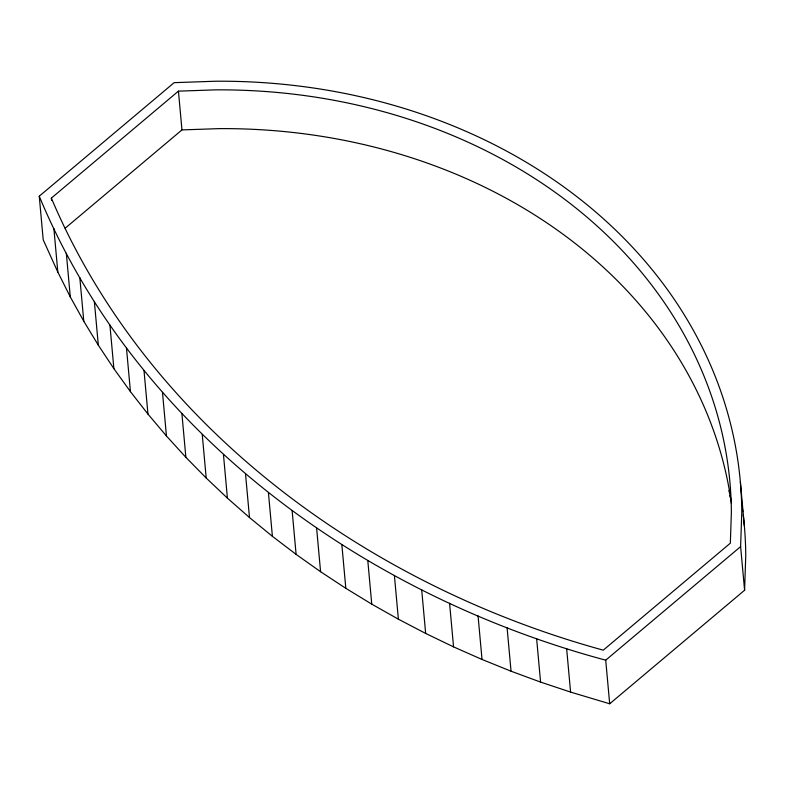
<?xml version="1.0" encoding="UTF-8"?>
<svg xmlns="http://www.w3.org/2000/svg" width="785" height="785" viewBox="0 0 785 785"><rect width="100%" height="100%" fill="white"/><g stroke="black" fill="none" stroke-linecap="round" stroke-linejoin="round"><path stroke-width="1.18" d="M744.592 590.232L740.618 546.625L741.786 512.065A540.875 447.872 -5.2 0 0 215.747 81.218L174.152 82.66L39.25 196.211L43.214 239.817L57.835 272.12L70.287 296.897L83.789 321.261L98.331 345.194L113.884 368.665L130.438 391.637L147.963 414.087L166.449 435.989L185.868 457.312L206.2 478.026L227.414 498.122L249.493 517.56L272.395 536.312L296.102 554.377L320.584 571.715L345.822 588.308L371.756 604.146L398.387 619.188L425.656 633.436L453.553 646.869L482.029 659.459L511.045 671.204L540.58 682.087L570.587 692.085L609.69 703.782L744.592 590.232L745.75 555.672A540.875 447.872 -5.2 0 0 743.238 514.999M51.349 198.114L178.43 91.148L215.482 89.863A530.454 439.247 -5.2 0 1 731.375 512.409L730.344 543.181L603.263 650.157C367.831 585.6 148.424 427.197 51.349 198.114L51.565 200.538M65.155 228.219L181.963 129.908L219.005 128.632A530.454 439.247 -5.2 0 1 731.453 503.558M609.69 703.782L605.716 660.175L740.618 546.625M39.25 196.211C137.385 432.427 363.504 595.177 605.716 660.175M740.373 482.127L744.337 525.734M566.623 648.469L570.587 692.085M536.606 638.47L540.58 682.087M507.081 627.598L511.045 671.204M478.055 615.852L482.029 659.459M449.579 603.263L453.553 646.869M421.692 589.829L425.656 633.436M394.413 575.582L398.387 619.188M367.792 560.539L371.756 604.146M341.848 544.702L345.822 588.308M316.62 528.109L320.584 571.715M292.138 510.77L296.102 554.377M268.431 492.705L272.395 536.312M245.519 473.944L249.493 517.56M223.45 454.515L227.414 498.122M178.43 91.148L181.963 129.908M202.236 434.419L206.2 478.026M181.904 413.705L185.868 457.312M162.485 392.382L166.449 435.989M143.998 370.481L147.963 414.087M126.473 348.03L130.438 391.637M109.92 325.059L113.884 368.665M94.357 301.587L98.331 345.194M79.825 277.654L83.789 321.261M66.323 253.29L70.287 296.897M53.871 228.504L57.835 272.12M742.492 509.053A540.875 447.872 -5.2 0 1 742.806 511.428M728.961 490.546A530.454 439.247 -5.2 0 1 729.393 492.862M729.814 495.178A530.454 439.247 -5.2 0 1 730.217 497.504"/></g></svg>
